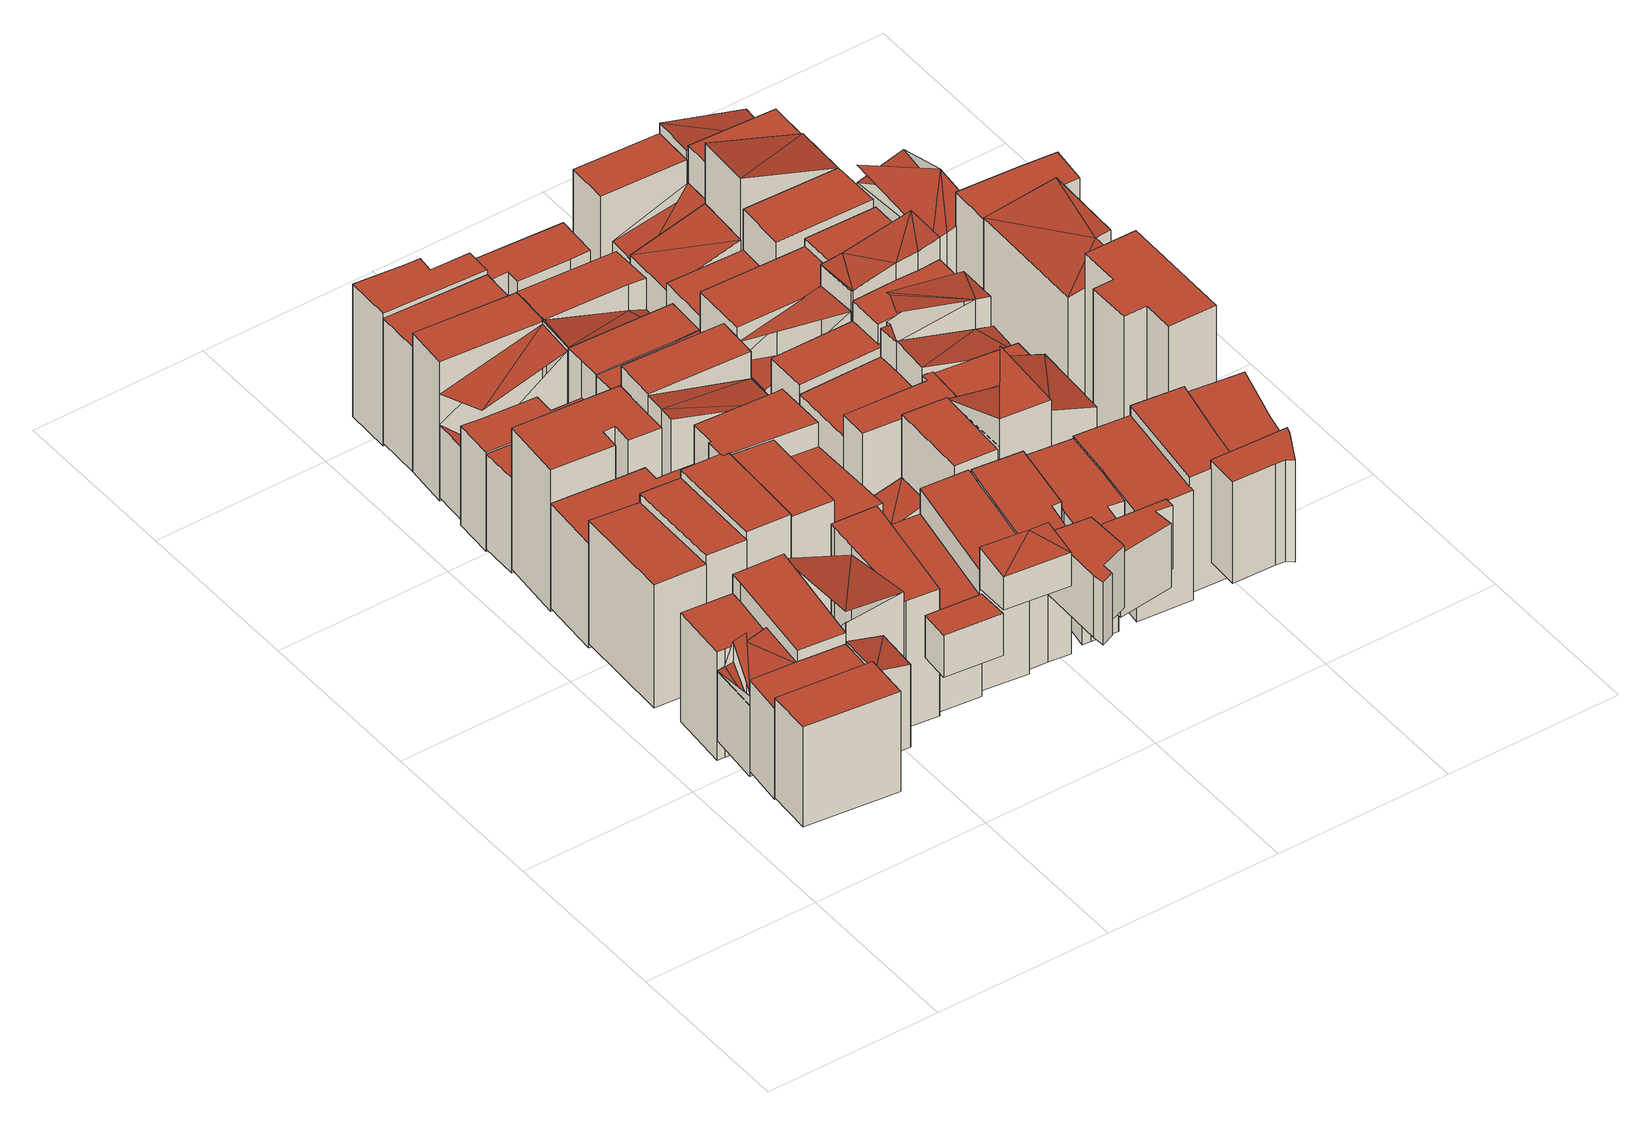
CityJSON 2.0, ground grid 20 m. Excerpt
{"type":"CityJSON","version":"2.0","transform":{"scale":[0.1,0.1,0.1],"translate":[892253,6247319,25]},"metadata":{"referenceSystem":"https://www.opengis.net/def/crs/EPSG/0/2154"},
"CityObjects":{
"building1":{"type":"Building","attributes":{"class":"Building"},"children":["building1-1"]},
"building1-1":{"type":"BuildingPart","parents":["building1"],"geometry":[{"type":"Solid","lod":"2.2","boundaries":[[[[0,1,2,3]],[[4,5,6,7]],[[7,6,2,3]],[[6,5,1,2]],[[5,4,0,1]],[[4,7,3,0]]]],"semantics":{"surfaces":[{"type":"GroundSurface"},{"type":"RoofSurface"},{"type":"WallSurface","on_footprint_edge":true}],"values":[[0,1,2,2,2,2]]}}]},
"building2":{"type":"Building","attributes":{"class":"Building"},"children":["building2-1"]},
"building2-1":{"type":"BuildingPart","parents":["building2"],"geometry":[{"type":"MultiSurface","lod":"2.2","boundaries":[[[8,9,10]],[[11,8,10]],[[12,13,14]],[[15,16,17]],[[18,17,16]],[[19,20,21,22,23,24,25]],[[18,9,24,25]],[[9,8,23,24]],[[8,13,22,23]],[[13,16,21,22]],[[16,15,20,21]],[[15,17,19,20]],[[17,18,25,19]]],"semantics":{"surfaces":[{"type":"RoofSurface","rf_azimuth":168.11,"rf_slope":14.82},{"type":"RoofSurface","rf_azimuth":192.86,"rf_slope":17.8},{"type":"RoofSurface","rf_azimuth":174.02,"rf_slope":17.85},{"type":"GroundSurface"},{"type":"WallSurface","on_footprint_edge":true}],"values":[0,0,1,2,2,3,4,4,4,4,4,4,4]}}]},
"building3":{"type":"Building","attributes":{"class":"Building"},"children":["building3-1"]},
"building3-1":{"type":"BuildingPart","parents":["building3"],"geometry":[{"type":"Solid","lod":"2.2","boundaries":[[[[26,27,28,29,30]],[[31,32,33,34,35]],[[35,34,29,30]],[[34,33,28,29]],[[33,32,27,28]],[[32,31,26,27]],[[31,35,30,26]]]],"semantics":{"surfaces":[{"type":"GroundSurface"},{"type":"RoofSurface"},{"type":"WallSurface","on_footprint_edge":true}],"values":[[0,1,2,2,2,2,2]]}}]},
"building4":{"type":"Building","attributes":{"class":"Building"},"children":["building4-1"]},
"building4-1":{"type":"BuildingPart","parents":["building4"],"geometry":[{"type":"Solid","lod":"2.2","boundaries":[[[[36,37,38,39,40,41,42,43]],[[44,16,45,46,47,48,49,50]],[[50,49,42,43]],[[49,48,41,42]],[[48,47,40,41]],[[47,46,39,40]],[[46,45,38,39]],[[45,16,37,38]],[[16,44,36,37]],[[44,50,43,36]]]],"semantics":{"surfaces":[{"type":"GroundSurface"},{"type":"RoofSurface"},{"type":"WallSurface","on_footprint_edge":true}],"values":[[0,1,2,2,2,2,2,2,2,2]]}}]},
"building5":{"type":"Building","attributes":{"class":"Building"},"children":["building5-1"]},
"building5-1":{"type":"BuildingPart","parents":["building5"],"geometry":[{"type":"Solid","lod":"2.2","boundaries":[[[[51,52,53,54]],[[55,56,57,58]],[[58,57,53,54]],[[57,56,52,53]],[[56,55,51,52]],[[55,58,54,51]]]],"semantics":{"surfaces":[{"type":"GroundSurface"},{"type":"RoofSurface"},{"type":"WallSurface","on_footprint_edge":true}],"values":[[0,1,2,2,2,2]]}}]},
"building6":{"type":"Building","attributes":{"class":"Building"},"children":["building6-1"]},
"building6-1":{"type":"BuildingPart","parents":["building6"],"geometry":[{"type":"Solid","lod":"2.2","boundaries":[[[[59,60,61,62,63]],[[64,65,66,67,68]],[[68,67,62,63]],[[67,66,61,62]],[[66,65,60,61]],[[65,64,59,60]],[[64,68,63,59]]]],"semantics":{"surfaces":[{"type":"GroundSurface"},{"type":"RoofSurface"},{"type":"WallSurface","on_footprint_edge":true}],"values":[[0,1,2,2,2,2,2]]}}]},
"building7":{"type":"Building","attributes":{"class":"Building"},"children":["building7-1"]},
"building7-1":{"type":"BuildingPart","parents":["building7"],"geometry":[{"type":"Solid","lod":"2.2","boundaries":[[[[69,70,71]],[[72,69,71]],[[73,74,75,76]],[[71,70,75,76]],[[70,69,74,75]],[[69,72,73,74]],[[72,71,76,73]]]],"semantics":{"surfaces":[{"type":"RoofSurface","rf_azimuth":357.47,"rf_slope":12.82},{"type":"GroundSurface"},{"type":"WallSurface","on_footprint_edge":true}],"values":[[0,0,1,2,2,2,2]]}}]},
"building8":{"type":"Building","attributes":{"class":"Building"},"children":["building8-1"]},
"building8-1":{"type":"BuildingPart","parents":["building8"],"geometry":[{"type":"Solid","lod":"2.2","boundaries":[[[[77,78,79,80]],[[81,82,83,84]],[[84,83,79,80]],[[83,82,78,79]],[[82,81,77,78]],[[81,84,80,77]]]],"semantics":{"surfaces":[{"type":"GroundSurface"},{"type":"RoofSurface"},{"type":"WallSurface","on_footprint_edge":true}],"values":[[0,1,2,2,2,2]]}}]},
"building9":{"type":"Building","attributes":{"class":"Building"},"children":["building9-1"]},
"building9-1":{"type":"BuildingPart","parents":["building9"],"geometry":[{"type":"MultiSurface","lod":"2.2","boundaries":[[[85,86,87]],[[85,87,88]],[[89,90,91]],[[92,93,94]],[[95,93,92]],[[96,97,98,99,100,101,87]],[[86,101,87]],[[86,85,100,101]],[[85,88,99,100]],[[88,94,98,99]],[[94,89,97,98]],[[89,91,96,97]],[[91,87,96]]],"semantics":{"surfaces":[{"type":"RoofSurface","rf_azimuth":99.18,"rf_slope":20.57},{"type":"RoofSurface","rf_azimuth":82.87,"rf_slope":14.8},{"type":"RoofSurface","rf_azimuth":82.68,"rf_slope":14.05},{"type":"GroundSurface"},{"type":"WallSurface","on_footprint_edge":true}],"values":[0,0,1,2,2,3,4,4,4,4,4,4,4]}}]},
"building10":{"type":"Building","attributes":{"class":"Building"},"children":["building10-1"]},
"building10-1":{"type":"BuildingPart","parents":["building10"],"geometry":[{"type":"Solid","lod":"2.2","boundaries":[[[[102,103,104,105,106,107,108,109,110,111,112]],[[113,114,115,116,117,118,119,120,121,122,123]],[[123,122,111,112]],[[122,121,110,111]],[[121,120,109,110]],[[120,119,108,109]],[[119,118,107,108]],[[118,117,106,107]],[[117,116,105,106]],[[116,115,104,105]],[[115,114,103,104]],[[114,113,102,103]],[[113,123,112,102]]]],"semantics":{"surfaces":[{"type":"GroundSurface"},{"type":"RoofSurface"},{"type":"WallSurface","on_footprint_edge":true}],"values":[[0,1,2,2,2,2,2,2,2,2,2,2,2]]}}]},
"building11":{"type":"Building","attributes":{"class":"Building"},"children":["building11-1"]},
"building11-1":{"type":"BuildingPart","parents":["building11"],"geometry":[{"type":"Solid","lod":"2.2","boundaries":[[[[124,125,126,127,128,129,130,131,132]],[[133,134,135,136,137,138,139,140,141]],[[141,140,131,132]],[[140,139,130,131]],[[139,138,129,130]],[[138,137,128,129]],[[137,136,127,128]],[[136,135,126,127]],[[135,134,125,126]],[[134,133,124,125]],[[133,141,132,124]]]],"semantics":{"surfaces":[{"type":"GroundSurface"},{"type":"RoofSurface"},{"type":"WallSurface","on_footprint_edge":true}],"values":[[0,1,2,2,2,2,2,2,2,2,2]]}}]},
"building12":{"type":"Building","attributes":{"class":"Building"},"children":["building12-1"]},
"building12-1":{"type":"BuildingPart","parents":["building12"],"geometry":[{"type":"Solid","lod":"2.2","boundaries":[[[[142,143,144,145,146,147]],[[148,149,150,151,152,153]],[[153,152,146,147]],[[152,151,145,146]],[[151,150,144,145]],[[150,149,143,144]],[[149,148,142,143]],[[148,153,147,142]]]],"semantics":{"surfaces":[{"type":"GroundSurface"},{"type":"RoofSurface"},{"type":"WallSurface","on_footprint_edge":true}],"values":[[0,1,2,2,2,2,2,2]]}}]},
"building13":{"type":"Building","attributes":{"class":"Building"},"children":["building13-1"]},
"building13-1":{"type":"BuildingPart","parents":["building13"],"geometry":[{"type":"Solid","lod":"2.2","boundaries":[[[[154,155,156,157]],[[158,159,160,161]],[[161,160,156,157]],[[160,159,155,156]],[[159,158,154,155]],[[158,161,157,154]]]],"semantics":{"surfaces":[{"type":"GroundSurface"},{"type":"RoofSurface"},{"type":"WallSurface","on_footprint_edge":true}],"values":[[0,1,2,2,2,2]]}}]},
"building14":{"type":"Building","attributes":{"class":"Building"},"children":["building14-1"]},
"building14-1":{"type":"BuildingPart","parents":["building14"],"geometry":[{"type":"Solid","lod":"2.2","boundaries":[[[[162,163,164,165,166,167,168,169]],[[170,171,172,173,174,175,176,177]],[[177,176,168,169]],[[176,175,167,168]],[[175,174,166,167]],[[174,173,165,166]],[[173,172,164,165]],[[172,171,163,164]],[[171,170,162,163]],[[170,177,169,162]]]],"semantics":{"surfaces":[{"type":"GroundSurface"},{"type":"RoofSurface"},{"type":"WallSurface","on_footprint_edge":true}],"values":[[0,1,2,2,2,2,2,2,2,2]]}}]},
"building15":{"type":"Building","attributes":{"class":"Building"},"children":["building15-1"]},
"building15-1":{"type":"BuildingPart","parents":["building15"],"geometry":[{"type":"Solid","lod":"2.2","boundaries":[[[[178,179,180,181]],[[182,183,184,185]],[[185,184,180,181]],[[184,183,179,180]],[[183,182,178,179]],[[182,185,181,178]]]],"semantics":{"surfaces":[{"type":"GroundSurface"},{"type":"RoofSurface"},{"type":"WallSurface","on_footprint_edge":true}],"values":[[0,1,2,2,2,2]]}}]},
"building16":{"type":"Building","attributes":{"class":"Building"},"children":["building16-1"]},
"building16-1":{"type":"BuildingPart","parents":["building16"],"geometry":[{"type":"Solid","lod":"2.2","boundaries":[[[[186,187,188,189,190,191,192]],[[193,194,195,196,197,198,199]],[[199,198,191,192]],[[198,197,190,191]],[[197,196,189,190]],[[196,195,188,189]],[[195,194,187,188]],[[194,193,186,187]],[[193,199,192,186]]]],"semantics":{"surfaces":[{"type":"GroundSurface"},{"type":"RoofSurface"},{"type":"WallSurface","on_footprint_edge":true}],"values":[[0,1,2,2,2,2,2,2,2]]}}]},
"building17":{"type":"Building","attributes":{"class":"Building"},"children":["building17-1"]},
"building17-1":{"type":"BuildingPart","parents":["building17"],"geometry":[{"type":"Solid","lod":"2.2","boundaries":[[[[200,201,202,203]],[[204,205,206,207]],[[207,206,202,203]],[[206,205,201,202]],[[205,204,200,201]],[[204,207,203,200]]]],"semantics":{"surfaces":[{"type":"GroundSurface"},{"type":"RoofSurface"},{"type":"WallSurface","on_footprint_edge":true}],"values":[[0,1,2,2,2,2]]}}]},
"building18":{"type":"Building","attributes":{"class":"Building"},"children":["building18-1"]},
"building18-1":{"type":"BuildingPart","parents":["building18"],"geometry":[{"type":"MultiSurface","lod":"2.2","boundaries":[[[208,209,210]],[[211,212,213]],[[214,211,213]],[[215,216,217,218,219]],[[210,209,218,219]],[[209,208,217,218]],[[208,211,216,217]],[[211,214,215,216]],[[214,210,219,215]]],"semantics":{"surfaces":[{"type":"RoofSurface","rf_azimuth":150.58,"rf_slope":1.44},{"type":"RoofSurface","rf_azimuth":177.56,"rf_slope":18.08},{"type":"GroundSurface"},{"type":"WallSurface","on_footprint_edge":true}],"values":[0,1,1,2,3,3,3,3,3]}}]},
"building19":{"type":"Building","attributes":{"class":"Building"},"children":["building19-1"]},
"building19-1":{"type":"BuildingPart","parents":["building19"],"geometry":[{"type":"Solid","lod":"2.2","boundaries":[[[[220,221,222,223,224,225,226]],[[227,228,229,230,231,232,233]],[[233,232,225,226]],[[232,231,224,225]],[[231,230,223,224]],[[230,229,222,223]],[[229,228,221,222]],[[228,227,220,221]],[[227,233,226,220]]]],"semantics":{"surfaces":[{"type":"GroundSurface"},{"type":"RoofSurface"},{"type":"WallSurface","on_footprint_edge":true}],"values":[[0,1,2,2,2,2,2,2,2]]}}]},
"building20":{"type":"Building","attributes":{"class":"Building"},"children":["building20-1"]},
"building20-1":{"type":"BuildingPart","parents":["building20"],"geometry":[{"type":"Solid","lod":"2.2","boundaries":[[[[234,235,236,237]],[[238,239,240,241]],[[241,240,236,237]],[[240,239,235,236]],[[239,238,234,235]],[[238,241,237,234]]]],"semantics":{"surfaces":[{"type":"GroundSurface"},{"type":"RoofSurface"},{"type":"WallSurface","on_footprint_edge":true}],"values":[[0,1,2,2,2,2]]}}]},
"building21":{"type":"Building","attributes":{"class":"Building"},"children":["building21-1"]},
"building21-1":{"type":"BuildingPart","parents":["building21"],"geometry":[{"type":"Solid","lod":"2.2","boundaries":[[[[242,243,244]],[[245,242,246]],[[244,246,242]],[[247,248,249,250,251]],[[244,243,250,251]],[[243,242,249,250]],[[242,245,248,249]],[[245,246,247,248]],[[246,244,251,247]]]],"semantics":{"surfaces":[{"type":"RoofSurface","rf_azimuth":262.78,"rf_slope":14.85},{"type":"GroundSurface"},{"type":"WallSurface","on_footprint_edge":true}],"values":[[0,0,0,1,2,2,2,2,2]]}}]},
"building22":{"type":"Building","attributes":{"class":"Building"},"children":["building22-1"]},
"building22-1":{"type":"BuildingPart","parents":["building22"],"geometry":[{"type":"Solid","lod":"2.2","boundaries":[[[[252,253,254,236]],[[255,256,257,258]],[[258,257,254,236]],[[257,256,253,254]],[[256,255,252,253]],[[255,258,236,252]]]],"semantics":{"surfaces":[{"type":"GroundSurface"},{"type":"RoofSurface"},{"type":"WallSurface","on_footprint_edge":true}],"values":[[0,1,2,2,2,2]]}}]},
"building23":{"type":"Building","attributes":{"class":"Building"},"children":["building23-1"]},
"building23-1":{"type":"BuildingPart","parents":["building23"],"geometry":[{"type":"Solid","lod":"2.2","boundaries":[[[[259,260,261,262,263,264,265,266]],[[267,268,269,270,271,272,273,274]],[[274,273,265,266]],[[273,272,264,265]],[[272,271,263,264]],[[271,270,262,263]],[[270,269,261,262]],[[269,268,260,261]],[[268,267,259,260]],[[267,274,266,259]]]],"semantics":{"surfaces":[{"type":"GroundSurface"},{"type":"RoofSurface"},{"type":"WallSurface","on_footprint_edge":true}],"values":[[0,1,2,2,2,2,2,2,2,2]]}}]},
"building24":{"type":"Building","attributes":{"class":"Building"},"children":["building24-1"]},
"building24-1":{"type":"BuildingPart","parents":["building24"],"geometry":[{"type":"Solid","lod":"2.2","boundaries":[[[[275,276,277,278]],[[279,280,281,282]],[[282,281,277,278]],[[281,280,276,277]],[[280,279,275,276]],[[279,282,278,275]]]],"semantics":{"surfaces":[{"type":"GroundSurface"},{"type":"RoofSurface"},{"type":"WallSurface","on_footprint_edge":true}],"values":[[0,1,2,2,2,2]]}}]},
"building25":{"type":"Building","attributes":{"class":"Building"},"children":["building25-1"]},
"building25-1":{"type":"BuildingPart","parents":["building25"],"geometry":[{"type":"Solid","lod":"2.2","boundaries":[[[[283,284,285]],[[283,285,286]],[[287,286,285]],[[288,289,290,291,292]],[[287,285,291,292]],[[285,284,290,291]],[[284,283,289,290]],[[283,286,288,289]],[[286,287,292,288]]]],"semantics":{"surfaces":[{"type":"RoofSurface","rf_azimuth":355.73,"rf_slope":15.64},{"type":"GroundSurface"},{"type":"WallSurface","on_footprint_edge":true}],"values":[[0,0,0,1,2,2,2,2,2]]}}]},
"building26":{"type":"Building","attributes":{"class":"Building"},"children":["building26-1"]},
"building26-1":{"type":"BuildingPart","parents":["building26"],"geometry":[{"type":"Solid","lod":"2.2","boundaries":[[[[293,294,295,296,297,298,299]],[[300,301,302,303,304,305,306]],[[306,305,298,299]],[[305,304,297,298]],[[304,303,296,297]],[[303,302,295,296]],[[302,301,294,295]],[[301,300,293,294]],[[300,306,299,293]]]],"semantics":{"surfaces":[{"type":"GroundSurface"},{"type":"RoofSurface"},{"type":"WallSurface","on_footprint_edge":true}],"values":[[0,1,2,2,2,2,2,2,2]]}}]},
"building27":{"type":"Building","attributes":{"class":"Building"},"children":["building27-1"]},
"building27-1":{"type":"BuildingPart","parents":["building27"],"geometry":[{"type":"Solid","lod":"2.2","boundaries":[[[[307,308,309,310,311,312,313,314]],[[315,316,317,318,319,320,321,322]],[[322,321,313,314]],[[321,320,312,313]],[[320,319,311,312]],[[319,318,310,311]],[[318,317,309,310]],[[317,316,308,309]],[[316,315,307,308]],[[315,322,314,307]]]],"semantics":{"surfaces":[{"type":"GroundSurface"},{"type":"RoofSurface"},{"type":"WallSurface","on_footprint_edge":true}],"values":[[0,1,2,2,2,2,2,2,2,2]]}}]},
"building28":{"type":"Building","attributes":{"class":"Building"},"children":["building28-1"]},
"building28-1":{"type":"BuildingPart","parents":["building28"],"geometry":[{"type":"Solid","lod":"2.2","boundaries":[[[[323,324,325,326]],[[327,328,329,330]],[[330,329,325,326]],[[329,328,324,325]],[[328,327,323,324]],[[327,330,326,323]]]],"semantics":{"surfaces":[{"type":"GroundSurface"},{"type":"RoofSurface"},{"type":"WallSurface","on_footprint_edge":true}],"values":[[0,1,2,2,2,2]]}}]},
"building29":{"type":"Building","attributes":{"class":"Building"},"children":["building29-1"]},
"building29-1":{"type":"BuildingPart","parents":["building29"],"geometry":[{"type":"Solid","lod":"2.2","boundaries":[[[[331,332,333,334,335,336,337,338,339]],[[340,341,342,343,344,345,346,347,348]],[[348,347,338,339]],[[347,346,337,338]],[[346,345,336,337]],[[345,344,335,336]],[[344,343,334,335]],[[343,342,333,334]],[[342,341,332,333]],[[341,340,331,332]],[[340,348,339,331]]]],"semantics":{"surfaces":[{"type":"GroundSurface"},{"type":"RoofSurface"},{"type":"WallSurface","on_footprint_edge":true}],"values":[[0,1,2,2,2,2,2,2,2,2,2]]}}]},
"building30":{"type":"Building","attributes":{"class":"Building"},"children":["building30-1"]},
"building30-1":{"type":"BuildingPart","parents":["building30"],"geometry":[{"type":"Solid","lod":"2.2","boundaries":[[[[349,350,351,352,353,354]],[[355,356,357,358,359,360]],[[360,359,353,354]],[[359,358,352,353]],[[358,357,351,352]],[[357,356,350,351]],[[356,355,349,350]],[[355,360,354,349]]]],"semantics":{"surfaces":[{"type":"GroundSurface"},{"type":"RoofSurface"},{"type":"WallSurface","on_footprint_edge":true}],"values":[[0,1,2,2,2,2,2,2]]}}]},
"building31":{"type":"Building","attributes":{"class":"Building"},"children":["building31-1"]},
"building31-1":{"type":"BuildingPart","parents":["building31"],"geometry":[{"type":"Solid","lod":"2.2","boundaries":[[[[361,362,363,364,365,366]],[[367,368,369,370,371,372]],[[372,371,365,366]],[[371,370,364,365]],[[370,369,363,364]],[[369,368,362,363]],[[368,367,361,362]],[[367,372,366,361]]]],"semantics":{"surfaces":[{"type":"GroundSurface"},{"type":"RoofSurface"},{"type":"WallSurface","on_footprint_edge":true}],"values":[[0,1,2,2,2,2,2,2]]}}]},
"building32":{"type":"Building","attributes":{"class":"Building"},"children":["building32-1"]},
"building32-1":{"type":"BuildingPart","parents":["building32"],"geometry":[{"type":"Solid","lod":"2.2","boundaries":[[[[373,374,375,376,377,378,379,380,381]],[[382,383,384,385,386,387,388,389,390]],[[390,389,380,381]],[[389,388,379,380]],[[388,387,378,379]],[[387,386,377,378]],[[386,385,376,377]],[[385,384,375,376]],[[384,383,374,375]],[[383,382,373,374]],[[382,390,381,373]]]],"semantics":{"surfaces":[{"type":"GroundSurface"},{"type":"RoofSurface"},{"type":"WallSurface","on_footprint_edge":true}],"values":[[0,1,2,2,2,2,2,2,2,2,2]]}}]},
"building33":{"type":"Building","attributes":{"class":"Building"},"children":["building33-1"]},
"building33-1":{"type":"BuildingPart","parents":["building33"],"geometry":[{"type":"Solid","lod":"2.2","boundaries":[[[[391,392,393]],[[391,393,394]],[[395,394,396]],[[393,396,394]],[[397,398,399,400,401,402]],[[393,392,401,402]],[[392,391,400,401]],[[391,394,399,400]],[[394,395,398,399]],[[395,396,397,398]],[[396,393,402,397]]]],"semantics":{"surfaces":[{"type":"RoofSurface","rf_azimuth":0.485,"rf_slope":18.7},{"type":"GroundSurface"},{"type":"WallSurface","on_footprint_edge":true}],"values":[[0,0,0,0,1,2,2,2,2,2,2]]}}]},
"building34":{"type":"Building","attributes":{"class":"Building"},"children":["building34-1"]},
"building34-1":{"type":"BuildingPart","parents":["building34"],"geometry":[{"type":"Solid","lod":"2.2","boundaries":[[[[403,404,405,406,407]],[[391,408,409,410,411]],[[411,410,406,407]],[[410,409,405,406]],[[409,408,404,405]],[[408,391,403,404]],[[391,411,407,403]]]],"semantics":{"surfaces":[{"type":"GroundSurface"},{"type":"RoofSurface"},{"type":"WallSurface","on_footprint_edge":true}],"values":[[0,1,2,2,2,2,2]]}}]},
"building35":{"type":"Building","attributes":{"class":"Building"},"children":["building35-1"]},
"building35-1":{"type":"BuildingPart","parents":["building35"],"geometry":[{"type":"Solid","lod":"2.2","boundaries":[[[[412,413,414]],[[415,414,413]],[[416,417,418,419]],[[415,413,418,419]],[[413,412,417,418]],[[412,414,416,417]],[[414,415,419,416]]]],"semantics":{"surfaces":[{"type":"RoofSurface","rf_azimuth":175.77,"rf_slope":17.82},{"type":"GroundSurface"},{"type":"WallSurface","on_footprint_edge":true}],"values":[[0,0,1,2,2,2,2]]}}]},
"building36":{"type":"Building","attributes":{"class":"Building"},"children":["building36-1"]},
"building36-1":{"type":"BuildingPart","parents":["building36"],"geometry":[{"type":"Solid","lod":"2.2","boundaries":[[[[420,421,422,423,424,425]],[[426,427,428,429,430,431]],[[431,430,424,425]],[[430,429,423,424]],[[429,428,422,423]],[[428,427,421,422]],[[427,426,420,421]],[[426,431,425,420]]]],"semantics":{"surfaces":[{"type":"GroundSurface"},{"type":"RoofSurface"},{"type":"WallSurface","on_footprint_edge":true}],"values":[[0,1,2,2,2,2,2,2]]}}]},
"building37":{"type":"Building","attributes":{"class":"Building"},"children":["building37-1"]},
"building37-1":{"type":"BuildingPart","parents":["building37"],"geometry":[{"type":"Solid","lod":"2.2","boundaries":[[[[432,433,434,435,436,437,438]],[[439,440,441,442,443,444,445]],[[445,444,437,438]],[[444,443,436,437]],[[443,442,435,436]],[[442,441,434,435]],[[441,440,433,434]],[[440,439,432,433]],[[439,445,438,432]]]],"semantics":{"surfaces":[{"type":"GroundSurface"},{"type":"RoofSurface"},{"type":"WallSurface","on_footprint_edge":true}],"values":[[0,1,2,2,2,2,2,2,2]]}}]},
"building38":{"type":"Building","attributes":{"class":"Building"},"children":["building38-1"]},
"building38-1":{"type":"BuildingPart","parents":["building38"],"geometry":[{"type":"Solid","lod":"2.2","boundaries":[[[[446,447,448,449,450,451,452,453,454,455,456]],[[457,458,459,460,461,462,463,464,465,466,467]],[[467,466,455,456]],[[466,465,454,455]],[[465,464,453,454]],[[464,463,452,453]],[[463,462,451,452]],[[462,461,450,451]],[[461,460,449,450]],[[460,459,448,449]],[[459,458,447,448]],[[458,457,446,447]],[[457,467,456,446]]]],"semantics":{"surfaces":[{"type":"GroundSurface"},{"type":"RoofSurface"},{"type":"WallSurface","on_footprint_edge":true}],"values":[[0,1,2,2,2,2,2,2,2,2,2,2,2]]}}]},
"building39":{"type":"Building","attributes":{"class":"Building"},"children":["building39-1"]},
"building39-1":{"type":"BuildingPart","parents":["building39"],"geometry":[{"type":"Solid","lod":"2.2","boundaries":[[[[468,469,470,471,472,473,474]],[[475,476,477,478,479,480,481]],[[481,480,473,474]],[[480,479,472,473]],[[479,478,471,472]],[[478,477,470,471]],[[477,476,469,470]],[[476,475,468,469]],[[475,481,474,468]]]],"semantics":{"surfaces":[{"type":"GroundSurface"},{"type":"RoofSurface"},{"type":"WallSurface","on_footprint_edge":true}],"values":[[0,1,2,2,2,2,2,2,2]]}}]},
"building40":{"type":"Building","attributes":{"class":"Building"},"children":["building40-1"]},
"building40-1":{"type":"BuildingPart","parents":["building40"],"geometry":[{"type":"Solid","lod":"2.2","boundaries":[[[[482,483,484,485]],[[486,487,488,489]],[[489,488,484,485]],[[488,487,483,484]],[[487,486,482,483]],[[486,489,485,482]]]],"semantics":{"surfaces":[{"type":"GroundSurface"},{"type":"RoofSurface"},{"type":"WallSurface","on_footprint_edge":true}],"values":[[0,1,2,2,2,2]]}}]},
"building41":{"type":"Building","attributes":{"class":"Building"},"children":["building41-1"]},
"building41-1":{"type":"BuildingPart","parents":["building41"],"geometry":[{"type":"Solid","lod":"2.2","boundaries":[[[[490,491,492,493,494,495]],[[496,497,498,499,500,501]],[[501,500,494,495]],[[500,499,493,494]],[[499,498,492,493]],[[498,497,491,492]],[[497,496,490,491]],[[496,501,495,490]]]],"semantics":{"surfaces":[{"type":"GroundSurface"},{"type":"RoofSurface"},{"type":"WallSurface","on_footprint_edge":true}],"values":[[0,1,2,2,2,2,2,2]]}}]},
"building42":{"type":"Building","attributes":{"class":"Building"},"children":["building42-1"]},
"building42-1":{"type":"BuildingPart","parents":["building42"],"geometry":[{"type":"Solid","lod":"2.2","boundaries":[[[[502,503,504,505,506]],[[507,508,509,510,511]],[[511,510,505,506]],[[510,509,504,505]],[[509,508,503,504]],[[508,507,502,503]],[[507,511,506,502]]]],"semantics":{"surfaces":[{"type":"GroundSurface"},{"type":"RoofSurface"},{"type":"WallSurface","on_footprint_edge":true}],"values":[[0,1,2,2,2,2,2]]}}]},
"building43":{"type":"Building","attributes":{"class":"Building"},"children":["building43-1"]},
"building43-1":{"type":"BuildingPart","parents":["building43"],"geometry":[{"type":"Solid","lod":"2.2","boundaries":[[[[512,513,514,515,516,517]],[[518,519,520,521,522,523]],[[523,522,516,517]],[[522,521,515,516]],[[521,520,514,515]],[[520,519,513,514]],[[519,518,512,513]],[[518,523,517,512]]]],"semantics":{"surfaces":[{"type":"GroundSurface"},{"type":"RoofSurface"},{"type":"WallSurface","on_footprint_edge":true}],"values":[[0,1,2,2,2,2,2,2]]}}]},
"building44":{"type":"Building","attributes":{"class":"Building"},"children":["building44-1"]},
"building44-1":{"type":"BuildingPart","parents":["building44"],"geometry":[{"type":"Solid","lod":"2.2","boundaries":[[[[524,525,526,527,528,529,530]],[[531,532,533,534,535,536,537]],[[537,536,529,530]],[[536,535,528,529]],[[535,534,527,528]],[[534,533,526,527]],[[533,532,525,526]],[[532,531,524,525]],[[531,537,530,524]]]],"semantics":{"surfaces":[{"type":"GroundSurface"},{"type":"RoofSurface"},{"type":"WallSurface","on_footprint_edge":true}],"values":[[0,1,2,2,2,2,2,2,2]]}}]},
"building45":{"type":"Building","attributes":{"class":"Building"},"children":["building45-1"]},
"building45-1":{"type":"BuildingPart","parents":["building45"],"geometry":[{"type":"MultiSurface","lod":"2.2","boundaries":[[[538,539,540]],[[541,542,543]],[[544,545,546,547]],[[541,543,546,547]],[[543,538,545,546]],[[538,540,544,545]],[[540,541,547,544]]],"semantics":{"surfaces":[{"type":"RoofSurface","rf_azimuth":321.67,"rf_slope":1.51},{"type":"RoofSurface","rf_azimuth":26.58,"rf_slope":8.89},{"type":"GroundSurface"},{"type":"WallSurface","on_footprint_edge":true}],"values":[0,1,2,3,3,3,3]}}]},
"building46":{"type":"Building","attributes":{"class":"Building"},"children":["building46-1"]},
"building46-1":{"type":"BuildingPart","parents":["building46"],"geometry":[{"type":"MultiSurface","lod":"2.2","boundaries":[[[548,549,550]],[[551,552,553]],[[554,555,556,557]],[[551,553,556,557]],[[553,548,555,556]],[[548,550,554,555]],[[550,551,557,554]]],"semantics":{"surfaces":[{"type":"RoofSurface","rf_azimuth":173.11,"rf_slope":13.99},{"type":"RoofSurface","rf_azimuth":173.92,"rf_slope":6.54},{"type":"GroundSurface"},{"type":"WallSurface","on_footprint_edge":true}],"values":[0,1,2,3,3,3,3]}}]},
"building47":{"type":"Building","attributes":{"class":"Building"},"children":["building47-1"]},
"building47-1":{"type":"BuildingPart","parents":["building47"],"geometry":[{"type":"Solid","lod":"2.2","boundaries":[[[[558,559,560,561]],[[562,563,564,565]],[[565,564,560,561]],[[564,563,559,560]],[[563,562,558,559]],[[562,565,561,558]]]],"semantics":{"surfaces":[{"type":"GroundSurface"},{"type":"RoofSurface"},{"type":"WallSurface","on_footprint_edge":true}],"values":[[0,1,2,2,2,2]]}}]},
"building48":{"type":"Building","attributes":{"class":"Building"},"children":["building48-1"]},
"building48-1":{"type":"BuildingPart","parents":["building48"],"geometry":[{"type":"Solid","lod":"2.2","boundaries":[[[[566,567,568,569]],[[570,571,572,573]],[[573,572,568,569]],[[572,571,567,568]],[[571,570,566,567]],[[570,573,569,566]]]],"semantics":{"surfaces":[{"type":"GroundSurface"},{"type":"RoofSurface"},{"type":"WallSurface","on_footprint_edge":true}],"values":[[0,1,2,2,2,2]]}}]},
"building49":{"type":"Building","attributes":{"class":"Building"},"children":["building49-1"]},
"building49-1":{"type":"BuildingPart","parents":["building49"],"geometry":[{"type":"Solid","lod":"2.2","boundaries":[[[[574,575,576]],[[577,574,576]],[[578,579,580,581]],[[576,575,580,581]],[[575,574,579,580]],[[574,577,578,579]],[[577,576,581,578]]]],"semantics":{"surfaces":[{"type":"RoofSurface","rf_azimuth":355.27,"rf_slope":18.87},{"type":"GroundSurface"},{"type":"WallSurface","on_footprint_edge":true}],"values":[[0,0,1,2,2,2,2]]}}]},
"building50":{"type":"Building","attributes":{"class":"Building"},"children":["building50-1"]},
"building50-1":{"type":"BuildingPart","parents":["building50"],"geometry":[{"type":"Solid","lod":"2.2","boundaries":[[[[582,583,584,585]],[[586,587,588,589]],[[589,588,584,585]],[[588,587,583,584]],[[587,586,582,583]],[[586,589,585,582]]]],"semantics":{"surfaces":[{"type":"GroundSurface"},{"type":"RoofSurface"},{"type":"WallSurface","on_footprint_edge":true}],"values":[[0,1,2,2,2,2]]}}]},
"building51":{"type":"Building","attributes":{"class":"Building"},"children":["building51-1"]},
"building51-1":{"type":"BuildingPart","parents":["building51"],"geometry":[{"type":"Solid","lod":"2.2","boundaries":[[[[590,591,592]],[[593,592,591]],[[594,595,596,597]],[[593,591,596,597]],[[591,590,595,596]],[[590,592,594,595]],[[592,593,597,594]]]],"semantics":{"surfaces":[{"type":"RoofSurface","rf_azimuth":178.81,"rf_slope":16.15},{"type":"GroundSurface"},{"type":"WallSurface","on_footprint_edge":true}],"values":[[0,0,1,2,2,2,2]]}}]},
"building52":{"type":"Building","attributes":{"class":"Building"},"children":["building52-1"]},
"building52-1":{"type":"BuildingPart","parents":["building52"],"geometry":[{"type":"Solid","lod":"2.2","boundaries":[[[[598,599,600,601,602]],[[603,604,605,606,607]],[[607,606,601,602]],[[606,605,600,601]],[[605,604,599,600]],[[604,603,598,599]],[[603,607,602,598]]]],"semantics":{"surfaces":[{"type":"GroundSurface"},{"type":"RoofSurface"},{"type":"WallSurface","on_footprint_edge":true}],"values":[[0,1,2,2,2,2,2]]}}]},
"building53":{"type":"Building","attributes":{"class":"Building"},"children":["building53-1"]},
"building53-1":{"type":"BuildingPart","parents":["building53"],"geometry":[{"type":"Solid","lod":"2.2","boundaries":[[[[608,609,610,611,612,613,614,615]],[[616,617,618,619,620,621,622,623]],[[623,622,614,615]],[[622,621,613,614]],[[621,620,612,613]],[[620,619,611,612]],[[619,618,610,611]],[[618,617,609,610]],[[617,616,608,609]],[[616,623,615,608]]]],"semantics":{"surfaces":[{"type":"GroundSurface"},{"type":"RoofSurface"},{"type":"WallSurface","on_footprint_edge":true}],"values":[[0,1,2,2,2,2,2,2,2,2]]}}]},
"building54":{"type":"Building","attributes":{"class":"Building"},"children":["building54-1"]},
"building54-1":{"type":"BuildingPart","parents":["building54"],"geometry":[{"type":"Solid","lod":"2.2","boundaries":[[[[624,625,626]],[[627,624,628]],[[626,628,624]],[[629,630,631,632,633]],[[626,625,632,633]],[[625,624,631,632]],[[624,627,630,631]],[[627,628,629,630]],[[628,626,633,629]]]],"semantics":{"surfaces":[{"type":"RoofSurface","rf_azimuth":353.36,"rf_slope":13.15},{"type":"GroundSurface"},{"type":"WallSurface","on_footprint_edge":true}],"values":[[0,0,0,1,2,2,2,2,2]]}}]},
"building55":{"type":"Building","attributes":{"class":"Building"},"children":["building55-1"]},
"building55-1":{"type":"BuildingPart","parents":["building55"],"geometry":[{"type":"MultiSurface","lod":"2.2","boundaries":[[[634,635,636]],[[637,638,639]],[[640,637,639]],[[641,639,638]],[[642,639,641]],[[643,644,645,646,647,648,649]],[[636,635,648,649]],[[635,634,647,648]],[[634,650,646,647]],[[650,637,645,646]],[[637,640,644,645]],[[640,639,643,644]],[[639,636,649,643]]],"semantics":{"surfaces":[{"type":"RoofSurface","rf_azimuth":349.86,"rf_slope":4.96},{"type":"RoofSurface","rf_azimuth":354.93,"rf_slope":12.64},{"type":"GroundSurface"},{"type":"WallSurface","on_footprint_edge":true}],"values":[0,1,1,1,1,2,3,3,3,3,3,3,3]}}]},
"building56":{"type":"Building","attributes":{"class":"Building"},"children":["building56-1"]},
"building56-1":{"type":"BuildingPart","parents":["building56"],"geometry":[{"type":"MultiSurface","lod":"2.2","boundaries":[[[651,652,653]],[[654,655,656]],[[657,658,659,660]],[[653,652,659,660]],[[652,655,658,659]],[[655,654,657,658]],[[654,653,660,657]]],"semantics":{"surfaces":[{"type":"RoofSurface","rf_azimuth":178.05,"rf_slope":11.57},{"type":"RoofSurface","rf_azimuth":177.38,"rf_slope":16.69},{"type":"GroundSurface"},{"type":"WallSurface","on_footprint_edge":true}],"values":[0,1,2,3,3,3,3]}}]},
"building57":{"type":"Building","attributes":{"class":"Building"},"children":["building57-1"]},
"building57-1":{"type":"BuildingPart","parents":["building57"],"geometry":[{"type":"Solid","lod":"2.2","boundaries":[[[[661,662,663,664,665,666]],[[667,668,669,670,671,672]],[[672,671,665,666]],[[671,670,664,665]],[[670,669,663,664]],[[669,668,662,663]],[[668,667,661,662]],[[667,672,666,661]]]],"semantics":{"surfaces":[{"type":"GroundSurface"},{"type":"RoofSurface"},{"type":"WallSurface","on_footprint_edge":true}],"values":[[0,1,2,2,2,2,2,2]]}}]},
"building58":{"type":"Building","attributes":{"class":"Building"},"children":["building58-1"]},
"building58-1":{"type":"BuildingPart","parents":["building58"],"geometry":[{"type":"Solid","lod":"2.2","boundaries":[[[[673,674,675,676]],[[677,678,679,680]],[[680,679,675,676]],[[679,678,674,675]],[[678,677,673,674]],[[677,680,676,673]]]],"semantics":{"surfaces":[{"type":"GroundSurface"},{"type":"RoofSurface"},{"type":"WallSurface","on_footprint_edge":true}],"values":[[0,1,2,2,2,2]]}}]},
"building59":{"type":"Building","attributes":{"class":"Building"},"children":["building59-1"]},
"building59-1":{"type":"BuildingPart","parents":["building59"],"geometry":[{"type":"Solid","lod":"2.2","boundaries":[[[[681,682,683]],[[684,681,683]],[[685,686,687]],[[687,686,688]],[[684,688,686]],[[688,684,683]],[[689,690,691,692,693,694,695,696]],[[683,682,695,696]],[[682,681,694,695]],[[681,684,693,694]],[[684,686,692,693]],[[686,685,691,692]],[[685,687,690,691]],[[687,688,689,690]],[[688,683,696,689]]]],"semantics":{"surfaces":[{"type":"RoofSurface","rf_azimuth":177.77,"rf_slope":8.22},{"type":"GroundSurface"},{"type":"WallSurface","on_footprint_edge":true}],"values":[[0,0,0,0,0,0,1,2,2,2,2,2,2,2,2]]}}]},
"building60":{"type":"Building","attributes":{"class":"Building"},"children":["building60-1"]},
"building60-1":{"type":"BuildingPart","parents":["building60"],"geometry":[{"type":"Solid","lod":"2.2","boundaries":[[[[697,698,699,700,701,702,703]],[[704,705,706,707,708,709,710]],[[710,709,702,703]],[[709,708,701,702]],[[708,707,700,701]],[[707,706,699,700]],[[706,705,698,699]],[[705,704,697,698]],[[704,710,703,697]]]],"semantics":{"surfaces":[{"type":"GroundSurface"},{"type":"RoofSurface"},{"type":"WallSurface","on_footprint_edge":true}],"values":[[0,1,2,2,2,2,2,2,2]]}}]},
"building61":{"type":"Building","attributes":{"class":"Building"},"children":["building61-1"]},
"building61-1":{"type":"BuildingPart","parents":["building61"],"geometry":[{"type":"Solid","lod":"2.2","boundaries":[[[[711,712,713,714]],[[715,716,717,718]],[[718,717,713,714]],[[717,716,712,713]],[[716,715,711,712]],[[715,718,714,711]]]],"semantics":{"surfaces":[{"type":"GroundSurface"},{"type":"RoofSurface"},{"type":"WallSurface","on_footprint_edge":true}],"values":[[0,1,2,2,2,2]]}}]},
"building62":{"type":"Building","attributes":{"class":"Building"},"children":["building62-1"]},
"building62-1":{"type":"BuildingPart","parents":["building62"],"geometry":[{"type":"Solid","lod":"2.2","boundaries":[[[[719,720,721,722]],[[723,724,725,726]],[[726,725,721,722]],[[725,724,720,721]],[[724,723,719,720]],[[723,726,722,719]]]],"semantics":{"surfaces":[{"type":"GroundSurface"},{"type":"RoofSurface"},{"type":"WallSurface","on_footprint_edge":true}],"values":[[0,1,2,2,2,2]]}}]},
"building63":{"type":"Building","attributes":{"class":"Building"},"children":["building63-1"]},
"building63-1":{"type":"BuildingPart","parents":["building63"],"geometry":[{"type":"Solid","lod":"2.2","boundaries":[[[[727,728,729]],[[723,727,729]],[[730,731,732,733]],[[729,728,732,733]],[[728,727,731,732]],[[727,723,730,731]],[[723,729,733,730]]]],"semantics":{"surfaces":[{"type":"RoofSurface","rf_azimuth":357.29,"rf_slope":19.39},{"type":"GroundSurface"},{"type":"WallSurface","on_footprint_edge":true}],"values":[[0,0,1,2,2,2,2]]}}]},
"building64":{"type":"Building","attributes":{"class":"Building"},"children":["building64-1"]},
"building64-1":{"type":"BuildingPart","parents":["building64"],"geometry":[{"type":"Solid","lod":"2.2","boundaries":[[[[734,735,736,737,738,739,740,741]],[[742,743,744,745,746,747,748,749]],[[749,748,740,741]],[[748,747,739,740]],[[747,746,738,739]],[[746,745,737,738]],[[745,744,736,737]],[[744,743,735,736]],[[743,742,734,735]],[[742,749,741,734]]]],"semantics":{"surfaces":[{"type":"GroundSurface"},{"type":"RoofSurface"},{"type":"WallSurface","on_footprint_edge":true}],"values":[[0,1,2,2,2,2,2,2,2,2]]}}]},
"building65":{"type":"Building","attributes":{"class":"Building"},"children":["building65-1"]},
"building65-1":{"type":"BuildingPart","parents":["building65"],"geometry":[{"type":"Solid","lod":"2.2","boundaries":[[[[750,751,752,753]],[[754,755,756,757]],[[757,756,752,753]],[[756,755,751,752]],[[755,754,750,751]],[[754,757,753,750]]]],"semantics":{"surfaces":[{"type":"GroundSurface"},{"type":"RoofSurface"},{"type":"WallSurface","on_footprint_edge":true}],"values":[[0,1,2,2,2,2]]}}]},
"building66":{"type":"Building","attributes":{"class":"Building"},"children":["building66-1"]},
"building66-1":{"type":"BuildingPart","parents":["building66"],"geometry":[{"type":"Solid","lod":"2.2","boundaries":[[[[758,759,760]],[[761,758,760]],[[762,763,764,765]],[[760,759,764,765]],[[759,758,763,764]],[[758,761,762,763]],[[761,760,765,762]]]],"semantics":{"surfaces":[{"type":"RoofSurface","rf_azimuth":352.79,"rf_slope":15.65},{"type":"GroundSurface"},{"type":"WallSurface","on_footprint_edge":true}],"values":[[0,0,1,2,2,2,2]]}}]},
"building67":{"type":"Building","attributes":{"class":"Building"},"children":["building67-1"]},
"building67-1":{"type":"BuildingPart","parents":["building67"],"geometry":[{"type":"Solid","lod":"2.2","boundaries":[[[[766,767,768]],[[769,770,766]],[[769,766,771]],[[768,771,766]],[[772,773,774,775,776,777]],[[768,767,776,777]],[[767,766,775,776]],[[766,770,774,775]],[[770,769,773,774]],[[769,771,772,773]],[[771,768,777,772]]]],"semantics":{"surfaces":[{"type":"RoofSurface","rf_azimuth":179.57,"rf_slope":7.11},{"type":"GroundSurface"},{"type":"WallSurface","on_footprint_edge":true}],"values":[[0,0,0,0,1,2,2,2,2,2,2]]}}]},
"building68":{"type":"Building","attributes":{"class":"Building"},"children":["building68-1"]},
"building68-1":{"type":"BuildingPart","parents":["building68"],"geometry":[{"type":"MultiSurface","lod":"2.2","boundaries":[[[778,779,780]],[[781,782,783]],[[784,780,779]],[[785,780,784]],[[786,787,788,789,790,791]],[[784,779,790,791]],[[779,782,789,790]],[[782,781,788,789]],[[781,780,787,788]],[[780,785,786,787]],[[785,784,791,786]]],"semantics":{"surfaces":[{"type":"RoofSurface","rf_azimuth":177.76,"rf_slope":17.25},{"type":"RoofSurface","rf_azimuth":166.1,"rf_slope":7.75},{"type":"GroundSurface"},{"type":"WallSurface","on_footprint_edge":true}],"values":[0,1,0,0,2,3,3,3,3,3,3]}}]},
"building69":{"type":"Building","attributes":{"class":"Building"},"children":["building69-1"]},
"building69-1":{"type":"BuildingPart","parents":["building69"],"geometry":[{"type":"Solid","lod":"2.2","boundaries":[[[[792,793,794,795,796]],[[797,798,799,800,801]],[[801,800,795,796]],[[800,799,794,795]],[[799,798,793,794]],[[798,797,792,793]],[[797,801,796,792]]]],"semantics":{"surfaces":[{"type":"GroundSurface"},{"type":"RoofSurface"},{"type":"WallSurface","on_footprint_edge":true}],"values":[[0,1,2,2,2,2,2]]}}]}
},
"vertices":[
[12,83,78],[9,32,78],[115,20,78],[119,72,78],[12,83,203],[9,32,203],[115,20,203],[119,72,203],
[31,191,158],[23,192,156],[17,131,158],[40,190,160],[54,188,191],[40,190,186],[17,131,175],[77,187,187],[54,188,180],[70,126,187],[17,131,170],[70,126,69],[77,187,69],[54,188,69],[40,190,69],[31,191,69],[23,192,69],[17,131,69],
[12,83,76],[119,72,76],[122,120,76],[70,126,76],[17,131,76],[12,83,190],[119,72,190],[122,120,190],[70,126,190],[17,131,190],
[40,190,44],[54,188,44],[77,187,44],[84,239,44],[85,253,44],[28,259,44],[23,192,44],[31,191,44],[40,190,180],[77,187,180],[84,239,180],[85,253,180],[28,259,180],[23,192,180],[31,191,180],
[24,296,37],[82,292,37],[84,403,37],[29,410,37],[24,296,191],[82,292,191],[84,403,191],[29,410,191],
[70,126,49],[122,120,49],[142,249,49],[85,253,49],[84,239,49],[70,126,204],[122,120,204],[142,249,204],[85,253,204],[84,239,204],
[162,114,185],[122,119,194],[118,66,195],[158,64,185],[158,64,82],[162,114,82],[122,119,82],[118,66,82],
[82,292,49],[127,288,49],[129,399,49],[84,403,49],[82,292,202],[127,288,202],[129,399,202],[84,403,202],
[194,238,61],[195,245,58],[142,249,54],[192,207,72],[122,119,217],[184,111,217],[122,120,217],[192,207,207],[122,120,231],[184,111,231],[142,249,198],[122,120,54],[122,119,54],[184,111,54],[192,207,54],[194,238,54],[195,245,54],
[174,396,31],[175,417,31],[178,417,31],[179,446,31],[154,449,31],[137,450,31],[138,469,31],[105,472,31],[34,479,31],[29,410,31],[84,403,31],[174,396,162],[175,417,162],[178,417,162],[179,446,162],[154,449,162],[137,450,162],[138,469,162],[105,472,162],[34,479,162],[29,410,162],[84,403,162],
[121,495,27],[119,471,27],[156,467,27],[160,541,27],[40,551,27],[34,479,27],[105,472,27],[106,480,27],[107,495,27],[121,495,204],[119,471,204],[156,467,204],[160,541,204],[40,551,204],[34,479,204],[105,472,204],[106,480,204],[107,495,204],
[127,288,54],[176,284,54],[181,392,54],[174,392,54],[174,396,54],[129,399,54],[127,288,212],[176,284,212],[181,392,212],[174,392,212],[174,396,212],[129,399,212],
[269,67,139],[269,102,139],[207,108,139],[204,74,139],[269,67,192],[269,102,192],[207,108,192],[204,74,192],
[195,245,59],[194,238,59],[192,207,59],[184,111,59],[187,111,59],[223,107,59],[245,234,59],[246,241,59],[195,245,218],[194,238,218],[192,207,218],[184,111,218],[187,111,218],[223,107,218],[245,234,218],[246,241,218],
[160,541,22],[161,584,22],[41,594,22],[40,551,22],[160,541,141],[161,584,141],[41,594,141],[40,551,141],
[161,584,19],[162,606,19],[127,608,19],[128,632,19],[67,637,19],[44,640,19],[41,594,19],[161,584,143],[162,606,143],[127,608,143],[128,632,143],[67,637,143],[44,640,143],[41,594,143],
[224,280,61],[229,386,61],[181,392,61],[176,284,61],[224,280,209],[229,386,209],[181,392,209],[176,284,209],
[52,685,109],[49,639,109],[67,637,110],[166,676,185],[52,685,148],[67,637,153],[163,630,185],[163,630,18],[166,676,18],[52,685,18],[49,639,18],[67,637,18],
[223,107,64],[269,102,64],[269,105,64],[293,236,64],[246,241,64],[244,231,64],[244,227,64],[223,107,188],[269,102,188],[269,105,188],[293,236,188],[246,241,188],[244,231,188],[244,227,188],
[168,676,14],[171,725,14],[56,735,14],[52,685,14],[168,676,188],[171,725,188],[56,735,188],[52,685,188],
[322,98,249],[269,105,249],[269,66,238],[343,96,249],[342,57,239],[342,57,197],[343,96,197],[322,98,197],[269,105,197],[269,66,197],
[173,725,14],[176,780,14],[58,786,14],[173,725,170],[176,780,170],[58,786,170],[56,735,170],
[277,380,55],[278,440,55],[272,440,55],[179,446,55],[178,417,55],[175,417,55],[174,392,55],[181,392,55],[277,380,211],[278,440,211],[272,440,211],[179,446,211],[178,417,211],[175,417,211],[174,392,211],[181,392,211],
[278,276,59],[277,380,59],[229,386,59],[224,280,59],[278,276,181],[277,380,181],[229,386,181],[224,280,181],
[273,484,196],[157,491,228],[156,467,228],[272,440,195],[154,449,228],[272,440,50],[273,484,50],[157,491,50],[156,467,50],[154,449,50],
[269,105,68],[322,98,68],[336,172,68],[343,211,68],[346,226,68],[346,231,68],[293,236,68],[269,105,220],[322,98,220],[336,172,220],[343,211,220],[346,226,220],[346,231,220],[293,236,220],
[176,780,10],[176,783,10],[177,810,10],[132,812,10],[134,831,10],[118,832,10],[60,838,10],[58,786,10],[176,780,176],[176,783,176],[177,810,176],[132,812,176],[134,831,176],[118,832,176],[60,838,176],[58,786,176],
[273,484,46],[276,533,46],[160,539,46],[157,491,46],[273,484,230],[276,533,230],[160,539,230],[157,491,230],
[341,19,159],[342,5,159],[357,11,159],[357,25,159],[390,37,159],[390,43,159],[389,90,159],[379,91,159],[343,96,159],[341,19,237],[342,5,237],[357,11,237],[357,25,237],[390,37,237],[390,43,237],[389,90,237],[379,91,237],[343,96,237],
[276,533,44],[279,577,44],[252,577,44],[161,581,44],[160,541,44],[160,539,44],[276,533,189],[279,577,189],[252,577,189],[161,581,189],[160,541,189],[160,539,189],
[279,577,37],[281,623,37],[162,628,37],[162,606,37],[161,581,37],[252,577,37],[279,577,190],[281,623,190],[162,628,190],[162,606,190],[161,581,190],[252,577,190],
[322,98,74],[343,96,74],[368,93,74],[377,138,74],[388,137,74],[402,219,74],[346,226,74],[343,211,74],[336,172,74],[322,98,224],[343,96,224],[368,93,224],[377,138,224],[388,137,224],[402,219,224],[346,226,224],[343,211,224],[336,172,224],
[168,676,189],[166,676,190],[162,628,191],[264,671,157],[283,669,150],[281,623,151],[281,623,34],[283,669,34],[264,671,34],[168,676,34],[166,676,34],[162,628,34],
[168,676,28],[264,671,28],[283,669,28],[283,718,28],[171,725,28],[264,671,189],[283,669,189],[283,718,189],[171,725,189],
[318,364,101],[316,317,101],[360,359,115],[359,315,115],[360,359,61],[318,364,61],[316,317,61],[359,315,61],
[389,90,143],[390,43,143],[455,51,143],[453,74,143],[472,72,143],[472,83,143],[389,90,223],[390,43,223],[455,51,223],[453,74,223],[472,72,223],[472,83,223],
[283,718,25],[285,763,25],[262,763,25],[202,766,25],[201,751,25],[174,751,25],[173,725,25],[283,718,143],[285,763,143],[262,763,143],[202,766,143],[201,751,143],[174,751,143],[173,725,143],
[388,137,81],[386,130,81],[379,91,81],[389,90,81],[419,87,81],[424,112,81],[442,109,81],[448,147,81],[449,152,81],[456,212,81],[402,219,81],[388,137,218],[386,130,218],[379,91,218],[389,90,218],[419,87,218],[424,112,218],[442,109,218],[448,147,218],[449,152,218],[456,212,218],[402,219,218],
[262,763,22],[285,763,22],[288,811,22],[177,818,22],[176,783,22],[203,783,22],[202,766,22],[262,763,158],[285,763,158],[288,811,158],[177,818,158],[176,783,158],[203,783,158],[202,766,158],
[360,359,79],[357,268,79],[405,264,79],[410,354,79],[360,359,194],[357,268,194],[405,264,194],[410,354,194],
[422,353,58],[425,399,58],[414,400,58],[413,391,58],[319,397,58],[318,364,58],[422,353,188],[425,399,188],[414,400,188],[413,391,188],[319,397,188],[318,364,188],
[413,391,51],[416,445,51],[416,471,51],[321,471,51],[319,397,51],[413,391,161],[416,445,161],[416,471,161],[321,471,161],[319,397,161],
[449,152,84],[448,147,84],[439,85,84],[502,80,84],[518,205,84],[456,212,84],[449,152,221],[448,147,221],[439,85,221],[502,80,221],[518,205,221],[456,212,221],
[416,471,47],[427,471,47],[427,476,47],[417,476,47],[417,518,47],[322,519,47],[321,471,47],[416,471,173],[427,471,173],[427,476,173],[417,476,173],[417,518,173],[322,519,173],[321,471,173],
[461,255,234],[467,347,235],[404,260,235],[410,354,192],[404,260,200],[467,347,185],[404,260,81],[461,255,81],[467,347,81],[410,354,81],
[415,567,184],[318,569,160],[415,518,186],[315,519,136],[415,518,147],[318,569,135],[415,518,45],[415,567,45],[318,569,45],[315,519,45],
[439,566,38],[440,628,38],[320,632,38],[318,569,38],[439,566,179],[440,628,179],[320,632,179],[318,569,179],
[322,690,33],[320,632,33],[407,629,33],[410,687,33],[322,690,149],[320,632,149],[407,629,149],[410,687,149],
[461,255,221],[511,250,204],[515,341,205],[467,347,222],[467,347,78],[461,255,78],[511,250,78],[515,341,78],
[515,341,72],[517,387,72],[425,399,72],[422,353,72],[515,341,186],[517,387,186],[425,399,186],[422,353,186],
[410,749,164],[325,753,139],[407,687,163],[322,690,139],[407,687,26],[410,749,26],[325,753,26],[322,690,26],
[502,86,88],[553,83,88],[560,122,88],[576,198,88],[518,205,88],[502,86,233],[553,83,233],[560,122,233],[576,198,233],[518,205,233],
[610,73,117],[613,81,117],[585,82,117],[526,85,117],[524,46,117],[573,44,117],[584,43,117],[591,37,117],[610,73,244],[613,81,244],[585,82,244],[526,85,244],[524,46,244],[573,44,244],[584,43,244],[591,37,244],
[502,435,178],[416,445,199],[414,400,198],[521,433,174],[517,387,174],[517,387,66],[521,433,66],[502,435,66],[416,445,66],[414,400,66],
[427,471,196],[416,471,197],[416,445,197],[519,478,212],[427,476,233],[502,435,215],[518,433,212],[427,471,233],[416,445,235],[502,435,60],[518,433,60],[519,478,60],[427,476,60],[427,471,60],[416,471,60],[416,445,60],[427,476,196],
[427,800,131],[340,803,114],[338,752,113],[425,748,146],[427,800,146],[338,752,120],[425,748,26],[427,800,26],[340,803,26],[338,752,26],
[469,519,56],[417,518,56],[417,476,56],[519,478,56],[520,519,56],[494,518,56],[469,519,198],[417,518,198],[417,476,198],[519,478,198],[520,519,198],[494,518,198],
[425,800,20],[427,847,20],[329,852,20],[327,804,20],[425,800,176],[427,847,176],[329,852,176],[327,804,176],
[415,567,211],[415,518,211],[417,518,211],[439,566,214],[520,519,226],[521,567,226],[494,518,222],[469,519,219],[469,519,51],[494,518,51],[520,519,51],[521,567,51],[439,566,51],[415,567,51],[415,518,51],[417,518,51],
[607,81,92],[613,81,92],[622,121,92],[641,189,92],[576,198,92],[560,122,92],[553,83,92],[607,81,225],[613,81,225],[622,121,225],[641,189,225],[576,198,225],[560,122,225],[553,83,225],
[440,628,44],[439,566,44],[521,567,44],[522,626,44],[440,628,189],[439,566,189],[521,567,189],[522,626,189],
[519,683,38],[410,687,38],[407,629,38],[519,626,38],[519,683,200],[410,687,200],[407,629,200],[519,626,200],
[521,744,200],[410,749,240],[407,687,240],[519,683,30],[521,744,30],[410,749,30],[407,687,30],
[644,371,80],[585,372,80],[585,325,80],[561,325,80],[561,275,80],[588,275,80],[587,238,80],[642,237,80],[644,371,275],[585,372,275],[585,325,275],[561,325,275],[561,275,275],[588,275,275],[587,238,275],[642,237,275],
[524,744,25],[526,795,25],[427,800,25],[425,748,25],[524,744,193],[526,795,193],[427,800,193],[425,748,193],
[522,796,160],[525,842,161],[427,847,189],[425,800,188],[425,800,22],[522,796,22],[525,842,22],[427,847,22],
[632,420,238],[649,419,240],[651,511,241],[565,372,230],[632,372,238],[568,514,230],[568,514,59],[565,372,59],[632,372,59],[632,420,59],[649,419,59],[651,511,59],
[551,697,178],[543,564,177],[601,631,194],[610,703,164],[551,697,156],[601,631,165],[559,562,182],[594,560,193],[594,560,33],[601,631,33],[610,703,33],[551,697,33],[543,564,33],[559,562,33],
[678,510,57],[683,553,57],[641,557,57],[570,562,57],[568,514,57],[678,510,228],[683,553,228],[641,557,228],[570,562,228],[568,514,228]
]}
